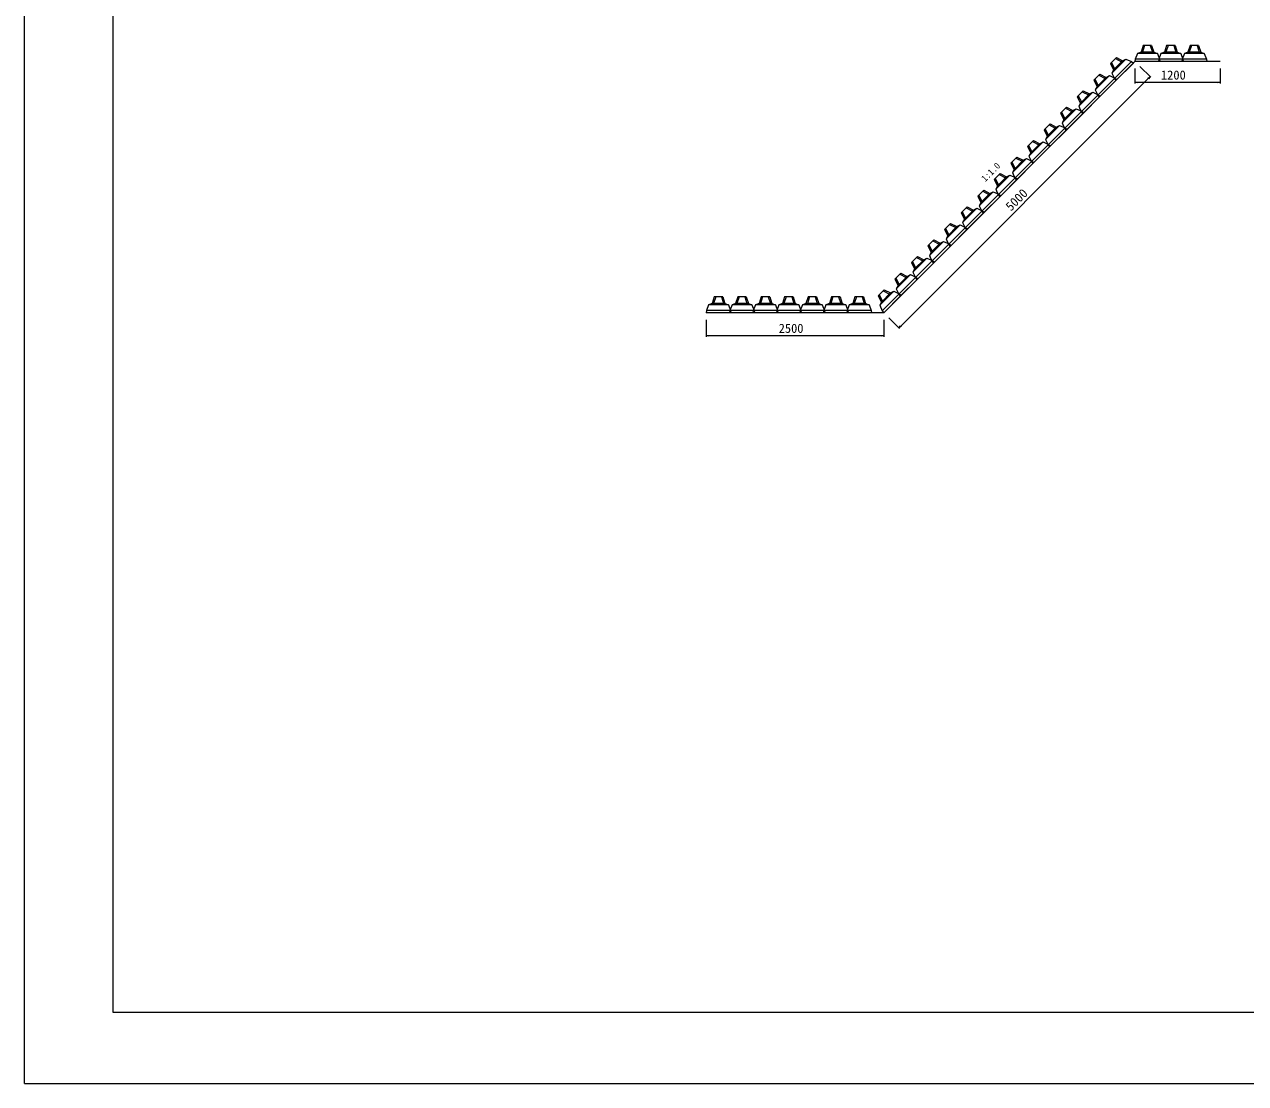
# Model space of a CAD drawing. Units: millimetres on the paper. Extents: x 0 to 841, y 0 to 594.
# Drawn here: x 0 to 343.7, y 0 to 298 of the extents above; entities that cross this region are included whole.
import ezdxf
from ezdxf.enums import TextEntityAlignment as Align

# ---------------------------------------------------------------- set-up
doc = ezdxf.new("R2010")
doc.units = ezdxf.units.MM
for name, color, linetype, lineweight in [('D-STR-DIM（寸法）', 7, 'Continuous', 18), ('D-STR-STRn（構造物）', 7, 'Continuous', 18), ('D-STR（構造物外形線）', 1, 'Continuous', 18), ('D-TTL(外枠）', 2, 'Continuous', 18), ('DEFPOINTS_2', 8, 'Continuous', 18)]:
    doc.layers.add(name, color=color, linetype=linetype, lineweight=lineweight)
doc.styles.add('ＭＳ ゴシック', font='')
doc.styles.get('ＭＳ ゴシック').set_extended_font_data('MS Gothic')

msp = doc.modelspace()

# ---------------------------------------------------------------- linework, layer by layer
at = {"layer": 'D-STR-DIM（寸法）'}
for p, q in [((312.561, 285.562), (312.561, 281.414)), ((313.975, 286.148), (317, 283.123)), ((336.561, 285.562), (336.561, 281.414)), ((246.183, 212.66), (316.752, 283.229)), ((316.204, 282.858), (316.823, 283.299)), ((316.823, 283.299), (316.381, 282.681)), ((316.823, 283.299), (316.752, 283.229)), ((312.561, 281.664), (313.311, 281.789)), ((312.561, 281.664), (312.661, 281.664)), ((313.311, 281.539), (312.561, 281.664)), ((336.461, 281.664), (312.661, 281.664)), ((335.811, 281.789), (336.561, 281.664)), ((336.561, 281.664), (335.811, 281.539)), ((336.561, 281.664), (336.461, 281.664)), ((191.85, 214.851), (191.85, 210.147)), ((241.85, 214.851), (241.85, 210.147)), ((243.264, 215.437), (246.289, 212.412)), ((246.113, 212.589), (246.554, 213.208)), ((191.85, 210.397), (192.6, 210.522)), ((191.85, 210.397), (191.95, 210.397)), ((192.6, 210.272), (191.85, 210.397)), ((241.75, 210.397), (191.95, 210.397)), ((241.1, 210.522), (241.85, 210.397)), ((241.85, 210.397), (241.1, 210.272)), ((241.85, 210.397), (241.75, 210.397)), ((246.731, 213.031), (246.113, 212.589)), ((246.113, 212.589), (246.183, 212.66))]:
    msp.add_line(p, q, dxfattribs=at)
at = {"layer": 'D-STR-STRn（構造物）'}
for p, q in [((241.85, 216.851), (312.561, 287.562)), ((336.561, 287.562), (312.561, 287.562)), ((241.85, 216.851), (191.85, 216.851))]:
    msp.add_line(p, q, dxfattribs=at)
at = {"layer": 'D-STR（構造物外形線）'}
for p, q in [((313.261, 289.862), (312.661, 288.262)), ((314.661, 290.162), (313.261, 289.862)), ((314.261, 290.162), (313.261, 289.862)), ((318.861, 289.862), (313.261, 289.862)), ((314.861, 292.062), (314.261, 290.162)), ((317.861, 290.162), (314.261, 290.162)), ((315.261, 292.062), (314.661, 290.162)), ((317.261, 292.062), (314.861, 292.062)), ((316.861, 292.062), (317.461, 290.162)), ((317.261, 292.062), (317.861, 290.162)), ((317.461, 290.162), (318.861, 289.862)), ((317.861, 290.162), (318.861, 289.862)), ((318.861, 289.862), (319.461, 288.262)), ((319.861, 289.862), (319.261, 288.262)), ((321.261, 290.162), (319.861, 289.862)), ((320.861, 290.162), (319.861, 289.862)), ((325.461, 289.862), (319.861, 289.862)), ((321.461, 292.062), (320.861, 290.162)), ((324.461, 290.162), (320.861, 290.162)), ((321.861, 292.062), (321.261, 290.162)), ((323.861, 292.062), (321.461, 292.062)), ((323.461, 292.062), (324.061, 290.162)), ((323.861, 292.062), (324.461, 290.162)), ((324.061, 290.162), (325.461, 289.862)), ((324.461, 290.162), (325.461, 289.862)), ((325.461, 289.862), (326.061, 288.262)), ((326.461, 289.862), (325.861, 288.262)), ((327.861, 290.162), (326.461, 289.862)), ((327.461, 290.162), (326.461, 289.862)), ((332.061, 289.862), (326.461, 289.862)), ((328.061, 292.062), (327.461, 290.162)), ((331.061, 290.162), (327.461, 290.162)), ((328.461, 292.062), (327.861, 290.162)), ((330.461, 292.062), (328.061, 292.062)), ((330.061, 292.062), (330.661, 290.162)), ((330.461, 292.062), (331.061, 290.162)), ((330.661, 290.162), (332.061, 289.862)), ((331.061, 290.162), (332.061, 289.862)), ((332.061, 289.862), (332.661, 288.262)), ((307.328, 288.694), (305.631, 286.996)), ((305.631, 286.996), (306.55, 285.229)), ((305.914, 287.279), (306.833, 285.512)), ((310.015, 288.269), (306.055, 284.309)), ((306.833, 285.512), (306.055, 284.309)), ((309.096, 287.774), (306.55, 285.229)), ((311.571, 287.562), (306.762, 282.754)), ((307.045, 288.411), (308.813, 287.491)), ((312.136, 287.138), (307.187, 282.188)), ((307.328, 288.694), (309.096, 287.774)), ((308.813, 287.491), (310.015, 288.269)), ((309.096, 287.774), (310.015, 288.269)), ((310.015, 288.269), (311.571, 287.562)), ((311.571, 287.562), (312.136, 287.138)), ((312.661, 288.262), (312.561, 287.562)), ((319.561, 287.562), (312.561, 287.562)), ((319.461, 288.262), (312.661, 288.262)), ((319.261, 288.262), (319.161, 287.562)), ((326.161, 287.562), (319.161, 287.562)), ((326.061, 288.262), (319.261, 288.262)), ((319.461, 288.262), (319.561, 287.562)), ((325.861, 288.262), (325.761, 287.562)), ((332.761, 287.562), (325.761, 287.562)), ((332.661, 288.262), (325.861, 288.262)), ((326.061, 288.262), (326.161, 287.562)), ((332.661, 288.262), (332.761, 287.562)), ((302.661, 284.027), (300.964, 282.33)), ((300.964, 282.33), (301.883, 280.562)), ((301.247, 282.612), (302.166, 280.845)), ((305.348, 283.602), (301.388, 279.643)), ((304.429, 283.107), (301.883, 280.562)), ((306.904, 282.895), (302.095, 278.087)), ((302.378, 283.744), (304.146, 282.825)), ((307.469, 282.471), (302.52, 277.521)), ((302.661, 284.027), (304.429, 283.107)), ((304.146, 282.825), (305.348, 283.602)), ((304.429, 283.107), (305.348, 283.602)), ((305.348, 283.602), (306.904, 282.895)), ((306.55, 285.229), (306.055, 284.309)), ((306.055, 284.309), (306.762, 282.754)), ((306.762, 282.754), (307.187, 282.188)), ((306.904, 282.895), (307.469, 282.471)), ((297.994, 279.36), (296.297, 277.663)), ((300.681, 278.935), (296.721, 274.976)), ((299.762, 278.44), (297.216, 275.895)), ((297.711, 279.077), (299.479, 278.158)), ((297.994, 279.36), (299.762, 278.44)), ((299.479, 278.158), (300.681, 278.935)), ((299.762, 278.44), (300.681, 278.935)), ((300.681, 278.935), (302.237, 278.228)), ((302.166, 280.845), (301.388, 279.643)), ((301.883, 280.562), (301.388, 279.643)), ((301.388, 279.643), (302.095, 278.087)), ((296.297, 277.663), (297.216, 275.895)), ((296.58, 277.945), (297.499, 276.178)), ((297.499, 276.178), (296.721, 274.976)), ((297.216, 275.895), (296.721, 274.976)), ((296.721, 274.976), (297.428, 273.42)), ((302.237, 278.228), (297.428, 273.42)), ((302.802, 277.804), (297.853, 272.854)), ((302.095, 278.087), (302.52, 277.521)), ((302.237, 278.228), (302.802, 277.804)), ((293.327, 274.693), (291.63, 272.996)), ((291.63, 272.996), (292.549, 271.228)), ((291.913, 273.279), (292.832, 271.511)), ((296.014, 274.269), (292.054, 270.309)), ((295.095, 273.774), (292.549, 271.228)), ((297.57, 273.561), (292.762, 268.753)), ((293.044, 274.41), (294.812, 273.491)), ((298.136, 273.137), (293.186, 268.187)), ((293.327, 274.693), (295.095, 273.774)), ((294.812, 273.491), (296.014, 274.269)), ((295.095, 273.774), (296.014, 274.269)), ((296.014, 274.269), (297.57, 273.561)), ((297.428, 273.42), (297.853, 272.854)), ((297.57, 273.561), (298.136, 273.137)), ((288.66, 270.026), (286.963, 268.329)), ((286.963, 268.329), (287.882, 266.561)), ((287.246, 268.612), (288.165, 266.844)), ((291.347, 269.602), (287.388, 265.642)), ((290.428, 269.107), (287.882, 266.561)), ((292.903, 268.895), (288.095, 264.086)), ((288.377, 269.743), (290.145, 268.824)), ((293.469, 268.47), (288.519, 263.521)), ((288.66, 270.026), (290.428, 269.107)), ((290.145, 268.824), (291.347, 269.602)), ((290.428, 269.107), (291.347, 269.602)), ((291.347, 269.602), (292.903, 268.895)), ((292.832, 271.511), (292.054, 270.309)), ((292.549, 271.228), (292.054, 270.309)), ((292.054, 270.309), (292.762, 268.753)), ((292.762, 268.753), (293.186, 268.187)), ((292.903, 268.895), (293.469, 268.47)), ((283.993, 265.359), (282.296, 263.662)), ((286.68, 264.935), (282.721, 260.975)), ((283.711, 265.076), (285.478, 264.157)), ((283.993, 265.359), (285.761, 264.44)), ((285.478, 264.157), (286.68, 264.935)), ((285.761, 264.44), (286.68, 264.935)), ((286.68, 264.935), (288.236, 264.228)), ((288.165, 266.844), (287.388, 265.642)), ((287.882, 266.561), (287.388, 265.642)), ((287.388, 265.642), (288.095, 264.086)), ((282.296, 263.662), (283.216, 261.894)), ((282.579, 263.945), (283.498, 262.177)), ((283.498, 262.177), (282.721, 260.975)), ((283.216, 261.894), (282.721, 260.975)), ((285.761, 264.44), (283.216, 261.894)), ((288.236, 264.228), (283.428, 259.419)), ((288.802, 263.803), (283.852, 258.854)), ((288.095, 264.086), (288.519, 263.521)), ((288.236, 264.228), (288.802, 263.803)), ((279.326, 260.692), (277.629, 258.995)), ((277.629, 258.995), (278.549, 257.227)), ((277.912, 259.278), (278.832, 257.51)), ((282.014, 260.268), (278.054, 256.308)), ((281.094, 259.773), (278.549, 257.227)), ((283.569, 259.561), (278.761, 254.752)), ((279.044, 260.409), (280.811, 259.49)), ((284.135, 259.136), (279.185, 254.187)), ((279.326, 260.692), (281.094, 259.773)), ((280.811, 259.49), (282.014, 260.268)), ((281.094, 259.773), (282.014, 260.268)), ((282.014, 260.268), (283.569, 259.561)), ((282.721, 260.975), (283.428, 259.419)), ((283.428, 259.419), (283.852, 258.854)), ((283.569, 259.561), (284.135, 259.136)), ((274.66, 256.025), (272.963, 254.328)), ((273.245, 254.611), (274.165, 252.843)), ((277.347, 255.601), (273.387, 251.641)), ((276.427, 255.106), (273.882, 252.56)), ((278.902, 254.894), (274.094, 250.085)), ((274.377, 255.742), (276.145, 254.823)), ((279.468, 254.47), (274.518, 249.52)), ((274.66, 256.025), (276.427, 255.106)), ((276.145, 254.823), (277.347, 255.601)), ((276.427, 255.106), (277.347, 255.601)), ((277.347, 255.601), (278.902, 254.894)), ((278.832, 257.51), (278.054, 256.308)), ((278.549, 257.227), (278.054, 256.308)), ((278.054, 256.308), (278.761, 254.752)), ((278.761, 254.752), (279.185, 254.187)), ((278.902, 254.894), (279.468, 254.47)), ((269.993, 251.358), (268.296, 249.661)), ((272.68, 250.934), (268.72, 246.974)), ((269.71, 251.075), (271.478, 250.156)), ((269.993, 251.358), (271.76, 250.439)), ((271.478, 250.156), (272.68, 250.934)), ((271.76, 250.439), (272.68, 250.934)), ((272.68, 250.934), (274.235, 250.227)), ((272.963, 254.328), (273.882, 252.56)), ((274.165, 252.843), (273.387, 251.641)), ((273.882, 252.56), (273.387, 251.641)), ((273.387, 251.641), (274.094, 250.085)), ((268.296, 249.661), (269.215, 247.893)), ((268.578, 249.944), (269.498, 248.176)), ((269.498, 248.176), (268.72, 246.974)), ((269.215, 247.893), (268.72, 246.974)), ((271.76, 250.439), (269.215, 247.893)), ((274.235, 250.227), (269.427, 245.419)), ((274.801, 249.803), (269.851, 244.853)), ((274.094, 250.085), (274.518, 249.52)), ((274.235, 250.227), (274.801, 249.803)), ((265.326, 246.691), (263.629, 244.994)), ((263.629, 244.994), (264.548, 243.227)), ((263.912, 245.277), (264.831, 243.509)), ((268.013, 246.267), (264.053, 242.307)), ((267.094, 245.772), (264.548, 243.227)), ((269.568, 245.56), (264.76, 240.752)), ((265.043, 246.409), (266.811, 245.489)), ((270.134, 245.136), (265.184, 240.186)), ((265.326, 246.691), (267.094, 245.772)), ((266.811, 245.489), (268.013, 246.267)), ((267.094, 245.772), (268.013, 246.267)), ((268.013, 246.267), (269.568, 245.56)), ((268.72, 246.974), (269.427, 245.419)), ((269.427, 245.419), (269.851, 244.853)), ((269.568, 245.56), (270.134, 245.136)), ((260.659, 242.024), (258.962, 240.327)), ((259.245, 240.61), (260.164, 238.842)), ((263.346, 241.6), (259.386, 237.64)), ((262.427, 241.105), (259.881, 238.56)), ((264.902, 240.893), (260.093, 236.085)), ((260.376, 241.742), (262.144, 240.822)), ((260.659, 242.024), (262.427, 241.105)), ((262.144, 240.822), (263.346, 241.6)), ((262.427, 241.105), (263.346, 241.6)), ((263.346, 241.6), (264.902, 240.893)), ((264.831, 243.509), (264.053, 242.307)), ((264.548, 243.227), (264.053, 242.307)), ((264.053, 242.307), (264.76, 240.752)), ((264.76, 240.752), (265.184, 240.186)), ((264.902, 240.893), (265.467, 240.469)), ((255.992, 237.358), (254.295, 235.661)), ((255.992, 237.358), (257.76, 236.438)), ((258.962, 240.327), (259.881, 238.56)), ((260.164, 238.842), (259.386, 237.64)), ((259.881, 238.56), (259.386, 237.64)), ((259.386, 237.64), (260.093, 236.085)), ((265.467, 240.469), (260.517, 235.519)), ((254.295, 235.661), (255.214, 233.893)), ((254.578, 235.943), (255.497, 234.176)), ((258.679, 236.933), (254.719, 232.973)), ((255.497, 234.176), (254.719, 232.973)), ((255.214, 233.893), (254.719, 232.973)), ((257.76, 236.438), (255.214, 233.893)), ((260.235, 236.226), (255.426, 231.418)), ((255.709, 237.075), (257.477, 236.155)), ((260.8, 235.802), (255.851, 230.852)), ((257.477, 236.155), (258.679, 236.933)), ((257.76, 236.438), (258.679, 236.933)), ((258.679, 236.933), (260.235, 236.226)), ((260.093, 236.085), (260.517, 235.519)), ((260.235, 236.226), (260.8, 235.802)), ((251.325, 232.691), (249.628, 230.994)), ((249.628, 230.994), (250.547, 229.226)), ((249.911, 231.276), (250.83, 229.509)), ((254.012, 232.266), (250.052, 228.307)), ((253.093, 231.771), (250.547, 229.226)), ((255.568, 231.559), (250.759, 226.751)), ((251.042, 232.408), (252.81, 231.489)), ((256.133, 231.135), (251.184, 226.185)), ((251.325, 232.691), (253.093, 231.771)), ((252.81, 231.489), (254.012, 232.266)), ((253.093, 231.771), (254.012, 232.266)), ((254.012, 232.266), (255.568, 231.559)), ((254.719, 232.973), (255.426, 231.418)), ((255.426, 231.418), (255.851, 230.852)), ((255.568, 231.559), (256.133, 231.135)), ((246.658, 228.024), (244.961, 226.327)), ((249.345, 227.599), (245.385, 223.64)), ((248.426, 227.105), (245.88, 224.559)), ((250.901, 226.892), (246.092, 222.084)), ((246.375, 227.741), (248.143, 226.822)), ((246.658, 228.024), (248.426, 227.105)), ((248.143, 226.822), (249.345, 227.599)), ((248.426, 227.105), (249.345, 227.599)), ((249.345, 227.599), (250.901, 226.892)), ((250.83, 229.509), (250.052, 228.307)), ((250.547, 229.226), (250.052, 228.307)), ((250.052, 228.307), (250.759, 226.751)), ((250.901, 226.892), (251.466, 226.468)), ((244.961, 226.327), (245.88, 224.559)), ((245.244, 226.61), (246.163, 224.842)), ((246.163, 224.842), (245.385, 223.64)), ((245.88, 224.559), (245.385, 223.64)), ((245.385, 223.64), (246.092, 222.084)), ((251.466, 226.468), (246.517, 221.518)), ((250.759, 226.751), (251.184, 226.185)), ((194.15, 221.351), (193.55, 219.451)), ((194.55, 221.351), (193.95, 219.451)), ((196.55, 221.351), (194.15, 221.351)), ((196.15, 221.351), (196.75, 219.451)), ((196.55, 221.351), (197.15, 219.451)), ((200.75, 221.351), (200.15, 219.451)), ((201.15, 221.351), (200.55, 219.451)), ((203.15, 221.351), (200.75, 221.351)), ((202.75, 221.351), (203.35, 219.451)), ((203.15, 221.351), (203.75, 219.451)), ((207.35, 221.351), (206.75, 219.451)), ((207.75, 221.351), (207.15, 219.451)), ((209.75, 221.351), (207.35, 221.351)), ((209.35, 221.351), (209.95, 219.451)), ((209.75, 221.351), (210.35, 219.451)), ((213.95, 221.351), (213.35, 219.451)), ((214.35, 221.351), (213.75, 219.451)), ((216.35, 221.351), (213.95, 221.351)), ((215.95, 221.351), (216.55, 219.451)), ((216.35, 221.351), (216.95, 219.451)), ((220.55, 221.351), (219.95, 219.451)), ((220.95, 221.351), (220.35, 219.451)), ((222.95, 221.351), (220.55, 221.351)), ((222.55, 221.351), (223.15, 219.451)), ((222.95, 221.351), (223.55, 219.451)), ((227.15, 221.351), (226.55, 219.451)), ((227.55, 221.351), (226.95, 219.451)), ((229.55, 221.351), (227.15, 221.351)), ((229.15, 221.351), (229.75, 219.451)), ((229.55, 221.351), (230.15, 219.451)), ((233.75, 221.351), (233.15, 219.451)), ((234.15, 221.351), (233.55, 219.451)), ((236.15, 221.351), (233.75, 221.351)), ((235.75, 221.351), (236.35, 219.451)), ((236.15, 221.351), (236.75, 219.451)), ((241.991, 223.357), (240.294, 221.66)), ((240.294, 221.66), (241.213, 219.892)), ((240.577, 221.943), (241.496, 220.175)), ((244.678, 222.933), (240.718, 218.973)), ((241.496, 220.175), (240.718, 218.973)), ((243.759, 222.438), (241.213, 219.892)), ((246.234, 222.225), (241.426, 217.417)), ((241.708, 223.074), (243.476, 222.155)), ((246.8, 221.801), (241.85, 216.851)), ((241.991, 223.357), (243.759, 222.438)), ((243.476, 222.155), (244.678, 222.933)), ((243.759, 222.438), (244.678, 222.933)), ((244.678, 222.933), (246.234, 222.225)), ((246.092, 222.084), (246.517, 221.518)), ((246.234, 222.225), (246.8, 221.801)), ((191.95, 217.551), (191.85, 216.851)), ((198.85, 216.851), (191.85, 216.851)), ((192.55, 219.151), (191.95, 217.551)), ((198.75, 217.551), (191.95, 217.551)), ((193.95, 219.451), (192.55, 219.151)), ((193.55, 219.451), (192.55, 219.151)), ((198.15, 219.151), (192.55, 219.151)), ((197.15, 219.451), (193.55, 219.451)), ((196.75, 219.451), (198.15, 219.151)), ((197.15, 219.451), (198.15, 219.151)), ((198.15, 219.151), (198.75, 217.551)), ((198.55, 217.551), (198.45, 216.851)), ((205.45, 216.851), (198.45, 216.851)), ((199.15, 219.151), (198.55, 217.551)), ((205.35, 217.551), (198.55, 217.551)), ((198.75, 217.551), (198.85, 216.851)), ((200.55, 219.451), (199.15, 219.151)), ((200.15, 219.451), (199.15, 219.151)), ((204.75, 219.151), (199.15, 219.151)), ((203.75, 219.451), (200.15, 219.451)), ((203.35, 219.451), (204.75, 219.151)), ((203.75, 219.451), (204.75, 219.151)), ((204.75, 219.151), (205.35, 217.551)), ((205.15, 217.551), (205.05, 216.851)), ((212.05, 216.851), (205.05, 216.851)), ((205.75, 219.151), (205.15, 217.551)), ((211.95, 217.551), (205.15, 217.551)), ((205.35, 217.551), (205.45, 216.851)), ((207.15, 219.451), (205.75, 219.151)), ((206.75, 219.451), (205.75, 219.151)), ((211.35, 219.151), (205.75, 219.151)), ((210.35, 219.451), (206.75, 219.451)), ((209.95, 219.451), (211.35, 219.151)), ((210.35, 219.451), (211.35, 219.151)), ((211.35, 219.151), (211.95, 217.551)), ((211.75, 217.551), (211.65, 216.851)), ((218.65, 216.851), (211.65, 216.851)), ((212.35, 219.151), (211.75, 217.551)), ((218.55, 217.551), (211.75, 217.551)), ((211.95, 217.551), (212.05, 216.851)), ((213.75, 219.451), (212.35, 219.151)), ((213.35, 219.451), (212.35, 219.151)), ((217.95, 219.151), (212.35, 219.151)), ((216.95, 219.451), (213.35, 219.451)), ((216.55, 219.451), (217.95, 219.151)), ((216.95, 219.451), (217.95, 219.151)), ((217.95, 219.151), (218.55, 217.551)), ((218.35, 217.551), (218.25, 216.851)), ((225.25, 216.851), (218.25, 216.851)), ((218.95, 219.151), (218.35, 217.551)), ((225.15, 217.551), (218.35, 217.551)), ((218.55, 217.551), (218.65, 216.851)), ((220.35, 219.451), (218.95, 219.151)), ((219.95, 219.451), (218.95, 219.151)), ((224.55, 219.151), (218.95, 219.151)), ((223.55, 219.451), (219.95, 219.451)), ((223.15, 219.451), (224.55, 219.151)), ((223.55, 219.451), (224.55, 219.151)), ((224.55, 219.151), (225.15, 217.551)), ((224.95, 217.551), (224.85, 216.851)), ((231.85, 216.851), (224.85, 216.851)), ((225.55, 219.151), (224.95, 217.551)), ((231.75, 217.551), (224.95, 217.551)), ((225.15, 217.551), (225.25, 216.851)), ((226.95, 219.451), (225.55, 219.151)), ((226.55, 219.451), (225.55, 219.151)), ((231.15, 219.151), (225.55, 219.151)), ((230.15, 219.451), (226.55, 219.451)), ((229.75, 219.451), (231.15, 219.151)), ((230.15, 219.451), (231.15, 219.151)), ((231.15, 219.151), (231.75, 217.551)), ((231.55, 217.551), (231.45, 216.851)), ((238.45, 216.851), (231.45, 216.851)), ((232.15, 219.151), (231.55, 217.551)), ((238.35, 217.551), (231.55, 217.551)), ((231.75, 217.551), (231.85, 216.851)), ((233.55, 219.451), (232.15, 219.151)), ((233.15, 219.451), (232.15, 219.151)), ((237.75, 219.151), (232.15, 219.151)), ((236.75, 219.451), (233.15, 219.451)), ((236.35, 219.451), (237.75, 219.151)), ((236.75, 219.451), (237.75, 219.151)), ((237.75, 219.151), (238.35, 217.551)), ((238.35, 217.551), (238.45, 216.851)), ((241.213, 219.892), (240.718, 218.973)), ((240.718, 218.973), (241.426, 217.417)), ((241.426, 217.417), (241.85, 216.851))]:
    msp.add_line(p, q, dxfattribs=at)
at = {"layer": 'D-TTL(外枠）'}
for p, q in [((25, 20), (25, 574)), ((820, 20), (25, 20))]:
    msp.add_line(p, q, dxfattribs=at)
at = {"layer": 'DEFPOINTS_2'}
for q in [(0, 594), (840, 0)]:
    msp.add_line((0, 0), q, dxfattribs=at)

# ---------------------------------------------------------------- texts
at = {"layer": 'D-STR-DIM（寸法）', "style": 'ＭＳ ゴシック'}
for s, p in [('1200', (319.879, 281.714)), ('2500', (212.284, 210.447))]:
    msp.add_text(s, height=2.566, dxfattribs=at).set_placement(p, align=Align.BOTTOM_LEFT)
for s, height, p in [('1:1.0', 1.833, (270.793, 253.234)), ('5000', 2.566, (278.21, 244.757))]:
    msp.add_text(s, height=height, rotation=45, dxfattribs=at).set_placement(p, align=Align.BOTTOM_LEFT)

doc.saveas('drawing.dxf')
